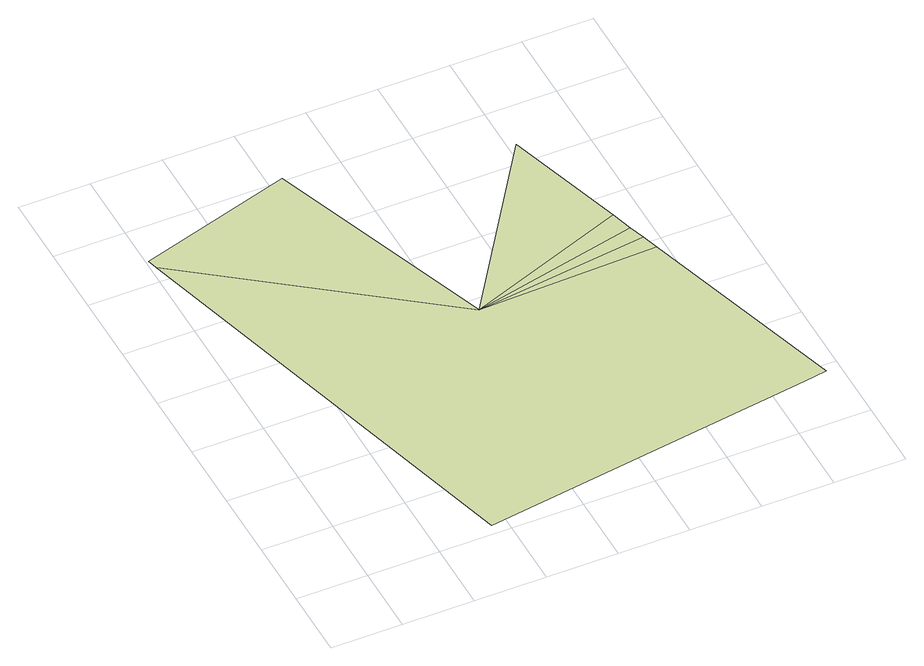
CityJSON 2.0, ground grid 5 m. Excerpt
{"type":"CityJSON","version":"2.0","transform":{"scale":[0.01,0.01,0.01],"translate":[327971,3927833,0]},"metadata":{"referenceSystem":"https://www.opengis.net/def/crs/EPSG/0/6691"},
"CityObjects":{
"landuse1":{"type":"LandUse","attributes":{"class":"212","LandUseDetailAttribute.orgLandUse":"20800","LandUseDetailAttribute.prefecture":"14","LandUseDetailAttribute.city":"14150","LandUseDetailAttribute.note":"都道府県","LandUseDetailAttribute.surveyYear":2015},"geometry":[{"type":"MultiSurface","lod":"1","boundaries":[[[0,1,2,3]]]}]},
"landuse2":{"type":"LandUse","attributes":{"class":"212","LandUseDetailAttribute.orgLandUse":"20800","LandUseDetailAttribute.prefecture":"14","LandUseDetailAttribute.city":"14150","LandUseDetailAttribute.note":"都道府県","LandUseDetailAttribute.surveyYear":2015},"geometry":[{"type":"MultiSurface","lod":"1","boundaries":[[[3,2,4,5,6,7]]]}]},
"landuse3":{"type":"LandUse","attributes":{"class":"212","LandUseDetailAttribute.orgLandUse":"20800","LandUseDetailAttribute.prefecture":"14","LandUseDetailAttribute.city":"14150","LandUseDetailAttribute.note":"都道府県","LandUseDetailAttribute.surveyYear":2015},"geometry":[{"type":"MultiSurface","lod":"1","boundaries":[[[8,3,9]]]}]},
"landuse4":{"type":"LandUse","attributes":{"class":"212","LandUseDetailAttribute.orgLandUse":"20800","LandUseDetailAttribute.prefecture":"14","LandUseDetailAttribute.city":"14150","LandUseDetailAttribute.note":"都道府県","LandUseDetailAttribute.surveyYear":2015},"geometry":[{"type":"MultiSurface","lod":"1","boundaries":[[[9,3,7]]]}]},
"landuse5":{"type":"LandUse","attributes":{"class":"212","LandUseDetailAttribute.orgLandUse":"20800","LandUseDetailAttribute.prefecture":"14","LandUseDetailAttribute.city":"14150","LandUseDetailAttribute.note":"都道府県","LandUseDetailAttribute.surveyYear":2015},"geometry":[{"type":"MultiSurface","lod":"1","boundaries":[[[10,3,8]]]}]},
"landuse6":{"type":"LandUse","attributes":{"class":"212","LandUseDetailAttribute.orgLandUse":"20800","LandUseDetailAttribute.prefecture":"14","LandUseDetailAttribute.city":"14150","LandUseDetailAttribute.note":"都道府県","LandUseDetailAttribute.surveyYear":2015},"geometry":[{"type":"MultiSurface","lod":"1","boundaries":[[[11,3,10]]]}]}
},
"vertices":[
[1104,3521,0],[20,3198,0],[39,3128,0],[1689,1896,0],
[898,75,0],[3240,420,0],[3406,445,0],[2944,1934,0],
[2872,2165,0],[2907,2052,0],
[2825,2316,0],
[2560,3168,0]
]}
